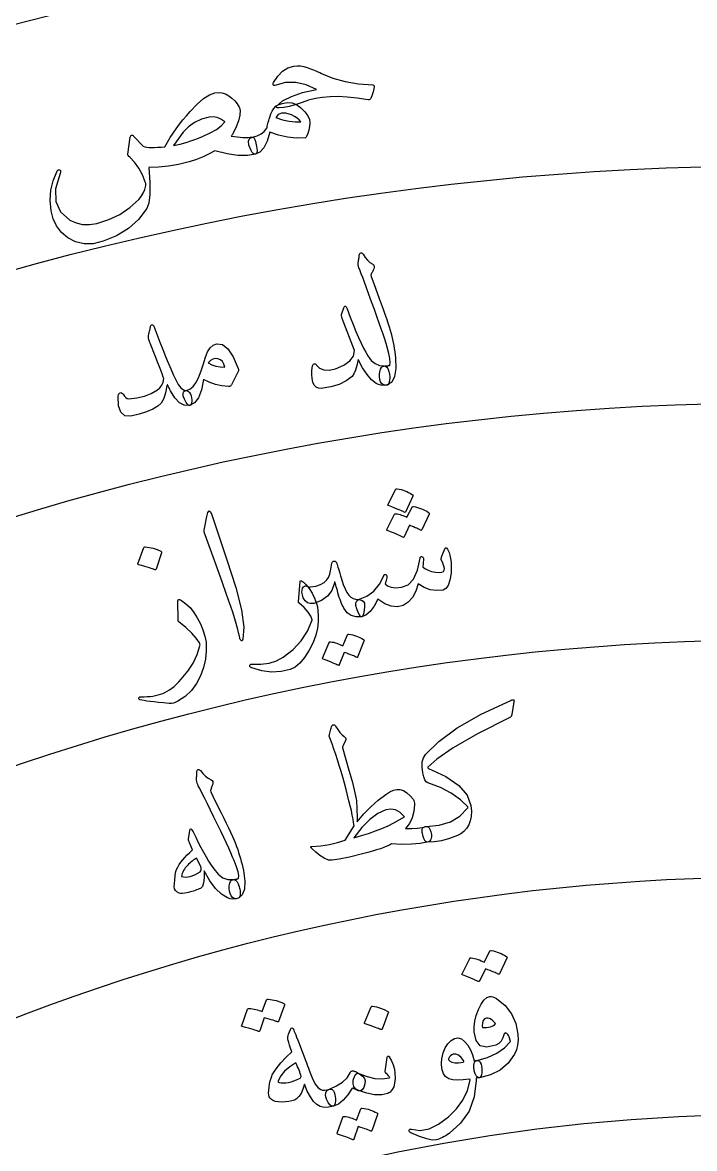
# Model space of a CAD drawing. Header units: millimetres. Extents: x -65 to 65, y -65 to 84.
# Drawn here: x -14.16 to -1.52, y 34.58 to 55.76 of the extents above; entities that cross this region are included whole.
import ezdxf

# ---------------------------------------------------------------- set-up
doc = ezdxf.new("R2010")
doc.units = ezdxf.units.MM
for name, color, linetype in [('ENGRAVE', 7, 'Continuous'), ('ENGRAVE_FINE', 8, 'Continuous'), ('GUIDE', 3, 'Continuous'), ('TEXT', 5, 'Continuous')]:
    doc.layers.add(name, color=color, linetype=linetype)

msp = doc.modelspace()

# ---------------------------------------------------------------- linework, layer by layer
at = {"layer": 'ENGRAVE'}
for radius in [57.525, 48.6086, 39.6922]:
    msp.add_circle((0, 0), radius, dxfattribs=at)
at = {"layer": 'ENGRAVE_FINE'}
for radius in [53.0668, 44.1504, 35.2341]:
    msp.add_circle((0, 0), radius, dxfattribs=at)
at = {"layer": 'GUIDE'}
msp.add_circle((0, 0), 59.475, dxfattribs=at)
at = {"layer": 'TEXT'}
for points in [[(-9.0553, 54.9424), (-8.9936, 54.9484), (-8.932, 54.9461), (-8.8704, 54.9354), (-8.8089, 54.9164), (-8.7755, 54.9049), (-8.7419, 54.8927), (-8.7083, 54.8798), (-8.6745, 54.8662), (-8.6404, 54.8518), (-8.6057, 54.8362), (-8.5704, 54.8196), (-8.5345, 54.802), (-8.3213, 54.7163), (-8.0901, 54.6523), (-7.8405, 54.6097), (-7.5726, 54.5883), (-7.5584, 54.5868), (-7.5487, 54.5815), (-7.5435, 54.5724), (-7.5429, 54.5595), (-7.5483, 54.5137), (-7.5613, 54.4609), (-7.5821, 54.401), (-7.6105, 54.3342), (-7.6188, 54.3209), (-7.6294, 54.3123), (-7.6426, 54.3084), (-7.6583, 54.3092), (-7.866, 54.3403), (-8.0541, 54.36), (-8.2224, 54.3682), (-8.3709, 54.3652), (-8.5151, 54.3539), (-8.6517, 54.3323), (-8.7808, 54.3005), (-8.9021, 54.2587), (-9.0289, 54.2125), (-9.1431, 54.1801), (-9.2449, 54.1614), (-9.3343, 54.1567), (-9.3652, 54.1594), (-9.3838, 54.1656), (-9.39, 54.1753), (-9.384, 54.1885), (-9.2676, 54.2865), (-9.1033, 54.3714), (-8.8913, 54.443), (-8.6315, 54.5006), (-8.8219, 54.5931), (-9.0161, 54.6367), (-9.2137, 54.6313), (-9.4141, 54.5768), (-9.4224, 54.5752), (-9.4299, 54.5769), (-9.4366, 54.5819), (-9.4425, 54.5903), (-9.4463, 54.6005), (-9.4469, 54.6107), (-9.4443, 54.621), (-9.4384, 54.6315), (-9.3595, 54.7528), (-9.2693, 54.8451), (-9.1678, 54.9084), (-9.0553, 54.9424)], [(-11.0258, 53.1421), (-11.2253, 53.0941), (-11.4181, 53.0601), (-11.6044, 53.0403), (-11.7844, 53.0347), (-11.7663, 52.7515), (-11.7666, 52.5282), (-11.7854, 52.3647), (-11.8228, 52.261), (-11.9798, 52.0582), (-12.169, 51.8884), (-12.3908, 51.7513), (-12.6455, 51.6466), (-12.8322, 51.6024), (-13.0047, 51.5984), (-13.1632, 51.6349), (-13.308, 51.7119), (-13.4297, 51.8157), (-13.5229, 51.9351), (-13.5875, 52.0704), (-13.6233, 52.2217), (-13.6388, 52.4204), (-13.6268, 52.6084), (-13.5869, 52.7857), (-13.5191, 52.9522), (-13.5093, 52.9706), (-13.4991, 52.9835), (-13.4884, 52.9909), (-13.4772, 52.9928), (-13.4654, 52.9912), (-13.4562, 52.987), (-13.4496, 52.9802), (-13.4456, 52.971), (-13.444, 52.9599), (-13.4444, 52.9479), (-13.4469, 52.9349), (-13.4515, 52.9208), (-13.5387, 52.6362), (-13.5366, 52.3958), (-13.4466, 52.1996), (-13.2697, 52.0472), (-13.1553, 51.9928), (-13.033, 51.964), (-12.9027, 51.9608), (-12.7643, 51.9831), (-12.5372, 52.0549), (-12.3295, 52.154), (-12.1411, 52.2808), (-11.9715, 52.4354), (-11.9262, 52.4924), (-11.8894, 52.5553), (-11.8611, 52.6242), (-11.8414, 52.6989), (-11.8394, 52.7096), (-11.84, 52.7215), (-11.8432, 52.7347), (-11.849, 52.7492), (-11.9071, 52.8943), (-11.9757, 53.0225), (-12.0551, 53.1339), (-12.1452, 53.2284), (-12.1611, 53.2443), (-12.1717, 53.2595), (-12.1772, 53.2741), (-12.1773, 53.288), (-12.1338, 53.6026), (-12.1284, 53.6201), (-12.122, 53.6332), (-12.1147, 53.6418), (-12.1063, 53.646), (-12.0989, 53.646), (-12.0907, 53.643), (-12.0819, 53.6369), (-12.0724, 53.6276), (-11.8917, 53.4341), (-11.8587, 53.4238), (-11.8206, 53.4165), (-11.7774, 53.4121), (-11.7291, 53.4107), (-11.6758, 53.4117), (-11.6177, 53.4146), (-11.5546, 53.4195), (-11.4867, 53.4263), (-11.4358, 53.5125), (-11.3824, 53.5977), (-11.3265, 53.682), (-11.2682, 53.7653), (-11.2074, 53.8477), (-11.144, 53.9291), (-11.0782, 54.0094), (-11.0099, 54.0888), (-10.8763, 54.2291), (-10.7537, 54.3343), (-10.6425, 54.4047), (-10.5431, 54.4402), (-10.4755, 54.4465), (-10.4095, 54.4391), (-10.3451, 54.418), (-10.2824, 54.3831), (-10.222, 54.3373), (-10.1685, 54.2865), (-10.1221, 54.2306), (-10.0828, 54.1698), (-10.0775, 54.1574), (-10.0733, 54.1439), (-10.0704, 54.1292), (-10.0686, 54.1134), (-10.0731, 54.02), (-10.097, 53.9146), (-10.1401, 53.7972), (-10.2023, 53.6679), (-10.2119, 53.6541), (-10.2204, 53.6423), (-10.228, 53.6326), (-10.2345, 53.6249), (-10.177, 53.6166), (-10.1216, 53.6099), (-10.0683, 53.6048), (-10.0173, 53.6013), (-9.9684, 53.5997), (-9.9218, 53.6002), (-9.8774, 53.6028), (-9.8353, 53.6074), (-9.8198, 53.6045), (-9.8055, 53.5898), (-9.7922, 53.5635), (-9.78, 53.5254), (-9.7565, 53.4277), (-9.748, 53.3554), (-9.7547, 53.3083), (-9.7764, 53.2866), (-9.9301, 53.2589), (-10.1085, 53.2606), (-10.3119, 53.2915), (-10.5408, 53.3513), (-10.648, 53.2898), (-10.7646, 53.2345), (-10.8905, 53.1853), (-11.0258, 53.1421)], [(-9.5095, 53.979), (-9.4876, 54.0417), (-9.4613, 54.0978), (-9.4306, 54.1473), (-9.3954, 54.1902), (-9.3866, 54.197), (-9.3761, 54.2037), (-9.3639, 54.2102), (-9.3501, 54.2164), (-9.3345, 54.2226), (-9.3167, 54.2286), (-9.2969, 54.2346), (-9.2749, 54.2404), (-9.181, 54.2575), (-9.0923, 54.2502), (-9.0087, 54.2184), (-8.9304, 54.1623), (-8.8514, 54.0825), (-8.796, 54.008), (-8.7639, 53.9389), (-8.7552, 53.8751), (-8.7624, 53.8035), (-8.7755, 53.7369), (-8.7944, 53.6753), (-8.819, 53.6187), (-8.8245, 53.6081), (-8.8305, 53.6003), (-8.8369, 53.5951), (-8.8438, 53.5926), (-9.0113, 53.5867), (-9.1777, 53.6026), (-9.3432, 53.6402), (-9.5078, 53.6996), (-9.5609, 53.5307), (-9.6233, 53.4056), (-9.695, 53.3243), (-9.7764, 53.2866), (-9.8002, 53.2873), (-9.8223, 53.2984), (-9.8426, 53.32), (-9.8613, 53.352), (-9.9016, 53.4542), (-9.9108, 53.5308), (-9.8887, 53.5819), (-9.8353, 53.6074), (-9.748, 53.6307), (-9.6739, 53.6662), (-9.6129, 53.714), (-9.565, 53.7741), (-9.5605, 53.7925), (-9.5554, 53.8131), (-9.5498, 53.8358), (-9.5437, 53.8607), (-9.5367, 53.8876), (-9.5287, 53.9162), (-9.5196, 53.9467), (-9.5095, 53.979)], [(-9.102, 54.0235), (-9.2061, 54.0554), (-9.2897, 54.0577), (-9.3525, 54.0303), (-9.3945, 53.9734), (-9.2669, 53.9331), (-9.1464, 53.9066), (-9.033, 53.8938), (-8.9266, 53.8948), (-8.9544, 53.9303), (-8.9929, 53.9636), (-9.0421, 53.9947), (-9.102, 54.0235)], [(-10.6509, 53.9834), (-10.7951, 53.9432), (-10.9244, 53.8825), (-11.0387, 53.8014), (-11.1379, 53.7), (-11.3213, 53.4467), (-11.2585, 53.4593), (-11.1943, 53.4744), (-11.1288, 53.492), (-11.062, 53.5121), (-10.9934, 53.5348), (-10.9226, 53.5602), (-10.8495, 53.5882), (-10.7741, 53.6189), (-10.6319, 53.6842), (-10.5147, 53.7516), (-10.4227, 53.8212), (-10.3559, 53.8931), (-10.4286, 53.9437), (-10.5021, 53.9756), (-10.5762, 53.9888), (-10.6509, 53.9834)], [(-7.8254, 51.3876), (-7.8218, 51.4039), (-7.8155, 51.416), (-7.8064, 51.4241), (-7.7946, 51.4282), (-7.7834, 51.428), (-7.773, 51.4241), (-7.7632, 51.4164), (-7.7541, 51.405), (-7.7152, 51.3446), (-7.6718, 51.2927), (-7.6238, 51.2492), (-7.5713, 51.214), (-7.5535, 51.1977), (-7.5443, 51.1781), (-7.5439, 51.1552), (-7.5521, 51.1289), (-7.5585, 51.115), (-7.5651, 51.101), (-7.5719, 51.0869), (-7.5788, 51.0729), (-7.5858, 51.0588), (-7.5926, 51.0448), (-7.5992, 51.0308), (-7.6055, 51.0168), (-7.5991, 50.9862), (-7.571, 50.9023), (-7.5213, 50.7649), (-7.4503, 50.5741), (-7.4112, 50.4693), (-7.3751, 50.3707), (-7.3421, 50.2783), (-7.3121, 50.1923), (-7.2854, 50.1126), (-7.2621, 50.0396), (-7.2423, 49.9732), (-7.2259, 49.9134), (-7.2118, 49.8569), (-7.1989, 49.8002), (-7.1873, 49.7433), (-7.1768, 49.6862), (-7.1675, 49.6288), (-7.1593, 49.5707), (-7.1522, 49.5122), (-7.1463, 49.453), (-7.1397, 49.2528), (-7.162, 49.1016), (-7.2133, 48.9995), (-7.2936, 48.9462), (-7.3361, 48.9387), (-7.372, 48.9459), (-7.4013, 48.968), (-7.4241, 49.0048), (-7.4398, 49.0499), (-7.4476, 49.0966), (-7.4477, 49.1448), (-7.44, 49.1946), (-7.4266, 49.2417), (-7.4087, 49.2751), (-7.3863, 49.295), (-7.3594, 49.3012), (-7.3382, 49.3029), (-7.3192, 49.3044), (-7.3024, 49.3057), (-7.2878, 49.307), (-7.2752, 49.3085), (-7.2646, 49.3108), (-7.2559, 49.3138), (-7.2491, 49.3176), (-7.2419, 49.3671), (-7.2477, 49.4399), (-7.2666, 49.536), (-7.2988, 49.6554), (-7.3203, 49.726), (-7.3462, 49.8067), (-7.3765, 49.8976), (-7.4113, 49.9986), (-7.4503, 50.11), (-7.4934, 50.2319), (-7.5408, 50.3644), (-7.5923, 50.5074), (-7.6431, 50.6471), (-7.6882, 50.7698), (-7.7275, 50.8755), (-7.7609, 50.9641), (-7.7883, 51.0357), (-7.8094, 51.0903), (-7.8241, 51.1279), (-7.8325, 51.1487), (-7.8411, 51.1761), (-7.8455, 51.2061), (-7.8457, 51.2389), (-7.8417, 51.2743), (-7.8381, 51.2923), (-7.8349, 51.3092), (-7.8321, 51.325), (-7.8299, 51.3397), (-7.8281, 51.3533), (-7.8267, 51.3658), (-7.8258, 51.3773), (-7.8254, 51.3876)], [(-7.2963, 48.9426), (-7.36, 48.9369), (-7.4167, 48.94), (-7.4663, 48.9518), (-7.5089, 48.9724), (-7.5926, 49.0411), (-7.6768, 49.1395), (-7.7616, 49.2674), (-7.8469, 49.425), (-7.8708, 49.3119), (-7.8976, 49.2211), (-7.9276, 49.1527), (-7.9606, 49.1066), (-8.0721, 49.0204), (-8.2059, 48.9543), (-8.3622, 48.908), (-8.5411, 48.8814), (-8.5936, 48.8849), (-8.6371, 48.9054), (-8.6716, 48.9431), (-8.6971, 48.9979), (-8.7132, 49.0647), (-8.7196, 49.1386), (-8.7163, 49.2196), (-8.7033, 49.3075), (-8.6997, 49.3198), (-8.6942, 49.3296), (-8.6865, 49.3369), (-8.6768, 49.3417), (-8.6637, 49.3435), (-8.6523, 49.341), (-8.6425, 49.3342), (-8.6345, 49.3229), (-8.5738, 49.2601), (-8.4937, 49.2272), (-8.3942, 49.2241), (-8.275, 49.2506), (-8.1145, 49.3171), (-8.001, 49.3962), (-7.9348, 49.4882), (-7.9159, 49.5934), (-8.147, 50.1957), (-8.1561, 50.2236), (-8.1606, 50.249), (-8.1606, 50.2718), (-8.1561, 50.2921), (-8.1168, 50.3964), (-8.1109, 50.4102), (-8.1049, 50.4203), (-8.0987, 50.4268), (-8.0924, 50.4297), (-8.0825, 50.4264), (-8.0729, 50.4165), (-8.0635, 50.4001), (-8.0542, 50.3771), (-7.9968, 50.223), (-7.9417, 50.0814), (-7.889, 49.9523), (-7.8386, 49.8356), (-7.791, 49.7313), (-7.7464, 49.6393), (-7.7049, 49.5597), (-7.6664, 49.4924), (-7.6018, 49.4081), (-7.5286, 49.3482), (-7.4468, 49.3127), (-7.3563, 49.3017), (-7.3306, 49.297), (-7.3081, 49.2812), (-7.2889, 49.2543), (-7.2728, 49.2164), (-7.267, 49.196), (-7.2619, 49.1753), (-7.2576, 49.1542), (-7.254, 49.1329), (-7.2516, 49.1111), (-7.2508, 49.089), (-7.2514, 49.0664), (-7.2536, 49.0434), (-7.2606, 49.001), (-7.27, 48.9701), (-7.2819, 48.9506), (-7.2963, 48.9426)], [(-11.0842, 48.8407), (-11.0591, 48.8348), (-11.0373, 48.8216), (-11.0187, 48.801), (-11.0034, 48.7731), (-10.9894, 48.7374), (-10.98, 48.7024), (-10.9753, 48.668), (-10.9753, 48.6341), (-10.9798, 48.6042), (-10.9887, 48.5816), (-11.0021, 48.5661), (-11.0201, 48.5579), (-11.119, 48.5629), (-11.2111, 48.6109), (-11.2967, 48.7021), (-11.3758, 48.8364), (-11.3875, 48.8601), (-11.3976, 48.8805), (-11.4062, 48.8979), (-11.4132, 48.9121), (-11.4187, 48.9231), (-11.4226, 48.931), (-11.4249, 48.9357), (-11.4257, 48.9373), (-11.4326, 48.9454), (-11.4378, 48.9468), (-11.4416, 48.9416), (-11.4437, 48.9297), (-11.4686, 48.7969), (-11.5056, 48.6885), (-11.5546, 48.6045), (-11.6159, 48.5447), (-11.7115, 48.487), (-11.8277, 48.4372), (-11.9647, 48.3952), (-12.1224, 48.361), (-12.2352, 48.3672), (-12.3123, 48.4318), (-12.3537, 48.5549), (-12.3591, 48.7365), (-12.3555, 48.7594), (-12.3487, 48.7773), (-12.3385, 48.7903), (-12.3249, 48.7983), (-12.3102, 48.8006), (-12.2963, 48.7964), (-12.2832, 48.7858), (-12.271, 48.7687), (-12.2451, 48.7323), (-12.2181, 48.7064), (-12.1901, 48.6912), (-12.1611, 48.6867), (-12.0082, 48.7006), (-11.8677, 48.7325), (-11.7394, 48.7826), (-11.6231, 48.851), (-11.5754, 48.8925), (-11.5398, 48.9419), (-11.5164, 48.9992), (-11.505, 49.0643), (-11.5131, 49.0919), (-11.5363, 49.1554), (-11.5745, 49.2546), (-11.6279, 49.3895), (-11.656, 49.4618), (-11.6812, 49.5271), (-11.7035, 49.5854), (-11.723, 49.6368), (-11.7396, 49.6808), (-11.7536, 49.7169), (-11.7649, 49.7451), (-11.7735, 49.7655), (-11.7842, 49.7974), (-11.7904, 49.8261), (-11.792, 49.8518), (-11.7892, 49.8744), (-11.7829, 49.9031), (-11.777, 49.9298), (-11.7715, 49.9546), (-11.7663, 49.9774), (-11.7617, 49.9982), (-11.7579, 50.017), (-11.7549, 50.0338), (-11.7526, 50.0485), (-11.7496, 50.0606), (-11.7441, 50.0695), (-11.7361, 50.0753), (-11.7258, 50.0779), (-11.7134, 50.0763), (-11.7032, 50.0716), (-11.6953, 50.064), (-11.6896, 50.0533), (-11.6327, 49.8974), (-11.5773, 49.7499), (-11.5234, 49.6111), (-11.4709, 49.4807), (-11.4201, 49.3589), (-11.3712, 49.2455), (-11.3241, 49.1405), (-11.2788, 49.044), (-11.2307, 48.9553), (-11.1822, 48.8919), (-11.1334, 48.8537), (-11.0842, 48.8407)], [(-10.5074, 49.719), (-10.4005, 49.7048), (-10.2976, 49.623), (-10.1988, 49.4736), (-10.1042, 49.2567), (-10.0991, 49.2407), (-10.0971, 49.2261), (-10.0983, 49.2129), (-10.1026, 49.2011), (-10.2301, 48.9477), (-10.2393, 48.932), (-10.2514, 48.921), (-10.2666, 48.9148), (-10.2849, 48.9132), (-10.4103, 48.9286), (-10.5311, 48.9563), (-10.6475, 48.9963), (-10.7594, 49.0485), (-10.797, 48.8512), (-10.8528, 48.7037), (-10.9271, 48.606), (-11.0201, 48.5579), (-11.0321, 48.5595), (-11.0463, 48.5693), (-11.0629, 48.5872), (-11.0817, 48.6133), (-11.1168, 48.6804), (-11.1367, 48.7362), (-11.1413, 48.7806), (-11.1306, 48.8136), (-11.122, 48.8228), (-11.1115, 48.8304), (-11.0989, 48.8363), (-11.0842, 48.8407), (-11.0159, 48.8689), (-10.9539, 48.9179), (-10.898, 48.9878), (-10.8483, 49.0784), (-10.8287, 49.1289), (-10.8008, 49.2109), (-10.7644, 49.3244), (-10.7193, 49.4694), (-10.6803, 49.5672), (-10.632, 49.6414), (-10.5743, 49.692), (-10.5074, 49.719)], [(-10.6695, 49.3615), (-10.5997, 49.325), (-10.524, 49.2988), (-10.4424, 49.2828), (-10.3548, 49.277), (-10.3724, 49.3382), (-10.3998, 49.3853), (-10.4371, 49.4183), (-10.4842, 49.4374), (-10.5349, 49.4416), (-10.5827, 49.4304), (-10.6276, 49.4037), (-10.6695, 49.3615)], [(-7.1421, 46.9813), (-7.1381, 46.9865), (-7.1321, 46.9901), (-7.1239, 46.9923), (-7.1135, 46.993), (-7.075, 46.9852), (-7.0375, 46.976), (-7.001, 46.9652), (-6.9654, 46.9529), (-6.9306, 46.9388), (-6.8962, 46.9228), (-6.8622, 46.9049), (-6.8288, 46.885), (-6.8201, 46.8774), (-6.8152, 46.8696), (-6.814, 46.8618), (-6.8167, 46.8538), (-6.9534, 46.5553), (-6.9591, 46.5494), (-6.9673, 46.5477), (-6.978, 46.5502), (-6.9912, 46.5569), (-7.0026, 46.5626), (-7.0205, 46.5708), (-7.0449, 46.5818), (-7.0759, 46.5955), (-7.1139, 46.6117), (-7.1593, 46.6304), (-7.2123, 46.6515), (-7.2727, 46.6752), (-7.2809, 46.6794), (-7.2855, 46.6842), (-7.2863, 46.6896), (-7.2835, 46.6955)], [(-6.8316, 46.6465), (-6.8277, 46.6517), (-6.8216, 46.6553), (-6.8135, 46.6574), (-6.8032, 46.658), (-6.7651, 46.6501), (-6.7279, 46.6406), (-6.6917, 46.6295), (-6.6564, 46.617), (-6.6219, 46.6027), (-6.5879, 46.5864), (-6.5543, 46.5683), (-6.5211, 46.5482), (-6.5143, 46.5417), (-6.5107, 46.5342), (-6.5103, 46.5258), (-6.5129, 46.5165), (-6.6498, 46.2188), (-6.6541, 46.2146), (-6.6612, 46.2135), (-6.671, 46.2158), (-6.6837, 46.2213), (-6.692, 46.2251), (-6.7051, 46.231), (-6.7229, 46.2389), (-6.7454, 46.2489), (-6.7727, 46.2607), (-6.8046, 46.2742), (-6.8412, 46.2891), (-6.8825, 46.3057), (-6.9799, 46.0858), (-6.9855, 46.0799), (-6.9937, 46.0783), (-7.0043, 46.0808), (-7.0174, 46.0875), (-7.0287, 46.0931), (-7.0465, 46.1014), (-7.0707, 46.1123), (-7.1015, 46.1259), (-7.1391, 46.1421), (-7.1842, 46.1608), (-7.2367, 46.1819), (-7.2967, 46.2055), (-7.3032, 46.21), (-7.3066, 46.215), (-7.3067, 46.2205), (-7.3037, 46.2264), (-7.1647, 46.5122), (-7.1608, 46.5174), (-7.1548, 46.5211), (-7.1466, 46.5232), (-7.1364, 46.5239), (-7.1094, 46.5185), (-7.0826, 46.5124), (-7.0558, 46.5056), (-7.0292, 46.4981), (-7.003, 46.4895), (-6.9772, 46.4798), (-6.952, 46.4688), (-6.9274, 46.4565)], [(-10.6958, 46.4728), (-10.6757, 46.5462), (-10.6527, 46.5757), (-10.6269, 46.5611), (-10.5984, 46.5026), (-10.3183, 45.6557), (-10.1494, 45.1351), (-10.0431, 44.7128), (-9.9982, 44.389), (-10.0141, 44.1639), (-10.0217, 44.144), (-10.0298, 44.1324), (-10.0384, 44.1291), (-10.0476, 44.134), (-10.056, 44.143), (-10.0635, 44.1555), (-10.0698, 44.1714), (-10.0752, 44.1909), (-10.1101, 44.3439), (-10.1541, 44.5046), (-10.2074, 44.673), (-10.2699, 44.849), (-10.2854, 44.8952), (-10.3286, 45.0196), (-10.3997, 45.2222), (-10.499, 45.5029), (-10.7266, 46.1235), (-10.7363, 46.157), (-10.7418, 46.1888), (-10.743, 46.2187), (-10.7399, 46.2469)], [(-11.8803, 45.8848), (-11.877, 45.8903), (-11.8713, 45.8946), (-11.8634, 45.8976), (-11.8532, 45.8993), (-11.7757, 45.8898), (-11.7008, 45.8729), (-11.6284, 45.8488), (-11.5587, 45.8174), (-11.5512, 45.8118), (-11.547, 45.8054), (-11.5459, 45.7982), (-11.548, 45.7902), (-11.6493, 45.4802), (-11.654, 45.4722), (-11.6617, 45.4686), (-11.6724, 45.4694), (-11.6861, 45.4745), (-11.698, 45.4789), (-11.7166, 45.4854), (-11.742, 45.4938), (-11.7742, 45.5042), (-11.8135, 45.5165), (-11.8605, 45.5305), (-11.9152, 45.5462), (-11.9776, 45.5635), (-11.9862, 45.5669), (-11.9912, 45.5712), (-11.9926, 45.5764), (-11.9903, 45.5826)], [(-6.2091, 45.8742), (-6.2019, 45.8807), (-6.1924, 45.8801), (-6.1805, 45.8726), (-6.1664, 45.858), (-6.1498, 45.8324), (-6.1349, 45.7946), (-6.1215, 45.7447), (-6.1098, 45.6828), (-6.0992, 45.612), (-6.0938, 45.5423), (-6.0935, 45.4738), (-6.0984, 45.4064), (-6.121, 45.2736), (-6.1527, 45.176), (-6.1936, 45.1137), (-6.2438, 45.0867), (-6.37, 45.0766), (-6.4906, 45.093), (-6.6056, 45.136), (-6.7153, 45.2057), (-6.7623, 45.0633), (-6.8258, 44.9482), (-6.9057, 44.8601), (-7.0021, 44.7991), (-7.109, 44.7721), (-7.2232, 44.7823), (-7.3449, 44.8295), (-7.4745, 44.9137), (-7.546, 44.7812), (-7.6209, 44.6823), (-7.6995, 44.6172), (-7.7819, 44.5856), (-7.8008, 44.5924), (-7.8222, 44.619), (-7.8463, 44.6654), (-7.8729, 44.7316), (-7.8901, 44.7984), (-7.8901, 44.85), (-7.8727, 44.8861), (-7.838, 44.9069), (-7.6809, 44.9724), (-7.5498, 45.0693), (-7.4444, 45.1977), (-7.3647, 45.3578), (-7.3604, 45.3666), (-7.3552, 45.3731), (-7.3493, 45.3775), (-7.3425, 45.3798), (-7.3339, 45.3803), (-7.3258, 45.3788), (-7.3184, 45.3754), (-7.3116, 45.3701), (-7.3051, 45.3514), (-7.3077, 45.3175), (-7.3192, 45.2684), (-7.3397, 45.204), (-7.2928, 45.1646), (-7.2262, 45.1406), (-7.1397, 45.1321), (-7.0334, 45.139), (-6.9069, 45.1867), (-6.8061, 45.2938), (-6.7305, 45.4606), (-6.6801, 45.6871), (-6.6776, 45.6987), (-6.6738, 45.7073), (-6.6686, 45.7128), (-6.6621, 45.7154), (-6.6518, 45.716), (-6.6426, 45.7146), (-6.6345, 45.7112), (-6.6275, 45.7058), (-6.6217, 45.6974), (-6.6177, 45.6889), (-6.6155, 45.68), (-6.6151, 45.6709), (-6.6292, 45.5151), (-6.5819, 45.484), (-6.5267, 45.4585), (-6.4637, 45.4387), (-6.3929, 45.4244), (-6.3251, 45.4182), (-6.2747, 45.4217), (-6.2416, 45.4352), (-6.2259, 45.4586), (-6.2242, 45.4913), (-6.2338, 45.5362), (-6.2547, 45.5932), (-6.2869, 45.6624), (-6.2858, 45.6834), (-6.2726, 45.7256), (-6.247, 45.7893), (-6.2091, 45.8742)], [(-8.2987, 45.631), (-8.2816, 45.6277), (-8.2676, 45.6182), (-8.2566, 45.6027), (-8.2488, 45.5811), (-8.2438, 45.566), (-8.2371, 45.545), (-8.2287, 45.5181), (-8.2185, 45.4853), (-8.2065, 45.4468), (-8.1929, 45.4029), (-8.1777, 45.3535), (-8.1608, 45.2987), (-8.1272, 45.1943), (-8.0934, 45.1083), (-8.0593, 45.0408), (-8.0248, 44.9917), (-7.987, 44.9552), (-7.9433, 44.9289), (-7.8936, 44.9128), (-7.838, 44.9069), (-7.7858, 44.899), (-7.7497, 44.8763), (-7.7298, 44.8388), (-7.726, 44.7866), (-7.7332, 44.7017), (-7.7443, 44.64), (-7.7593, 44.6015), (-7.7784, 44.5862), (-7.8839, 44.5815), (-7.9752, 44.6067), (-8.0526, 44.6618), (-8.1161, 44.747), (-8.1301, 44.775), (-8.1444, 44.8049), (-8.1588, 44.837), (-8.1733, 44.871), (-8.1876, 44.9075), (-8.2012, 44.9465), (-8.2142, 44.9883), (-8.2266, 45.0326), (-8.2381, 45.0759), (-8.2484, 45.1143), (-8.2576, 45.1478), (-8.2658, 45.1765), (-8.2725, 45.1999), (-8.2774, 45.2177), (-8.2807, 45.2297), (-8.2822, 45.2361), (-8.283, 45.2391), (-8.284, 45.2409), (-8.2853, 45.2414), (-8.2868, 45.2408), (-8.2885, 45.2388), (-8.2903, 45.2351), (-8.2923, 45.2298), (-8.2945, 45.2228), (-8.3428, 45.081), (-8.4233, 44.9695), (-8.5362, 44.888), (-8.6816, 44.8364), (-8.7467, 44.8314), (-8.8012, 44.8472), (-8.8452, 44.8841), (-8.8787, 44.9419), (-8.8964, 44.9968), (-8.9046, 45.0448), (-8.903, 45.086), (-8.8917, 45.1203), (-8.8746, 45.146), (-8.8555, 45.1616), (-8.8343, 45.1669), (-8.8111, 45.1619), (-8.7902, 45.1531), (-8.7723, 45.1474), (-8.7572, 45.1447), (-8.7451, 45.1453), (-8.6413, 45.1615), (-8.5549, 45.1891), (-8.4858, 45.2279), (-8.434, 45.2781), (-8.4064, 45.3224), (-8.3815, 45.3892), (-8.3593, 45.4785), (-8.3396, 45.5904), (-8.3357, 45.6084), (-8.3276, 45.6211), (-8.3153, 45.6287), (-8.2987, 45.631)], [(-9.8486, 43.6254), (-9.861, 43.6303), (-9.8709, 43.6362), (-9.8783, 43.6431), (-9.8833, 43.651), (-9.8855, 43.6579), (-9.8856, 43.6653), (-9.8836, 43.6732), (-9.8794, 43.6816), (-9.8743, 43.6872), (-9.867, 43.6909), (-9.8574, 43.6928), (-9.8457, 43.6929), (-9.6765, 43.692), (-9.522, 43.7136), (-9.3819, 43.758), (-9.2561, 43.8253), (-9.0694, 43.971), (-8.9172, 44.1331), (-8.7995, 44.3122), (-8.7165, 44.5084), (-8.7155, 44.512), (-8.7146, 44.5152), (-8.7139, 44.5179), (-8.7133, 44.5201), (-8.7129, 44.522), (-8.7127, 44.5239), (-8.7127, 44.5257), (-8.7129, 44.5275), (-8.7381, 44.5969), (-8.7881, 44.6734), (-8.863, 44.757), (-8.963, 44.8475), (-8.9672, 44.8536), (-8.9699, 44.8591), (-8.9711, 44.8639), (-8.9708, 44.8681), (-8.9398, 45.2512), (-8.9311, 45.267), (-8.9094, 45.2618), (-8.8748, 45.2356), (-8.8274, 45.1883), (-8.7661, 45.1146), (-8.7127, 45.0306), (-8.6671, 44.9363), (-8.6293, 44.8317), (-8.6142, 44.7714), (-8.6038, 44.6945), (-8.5979, 44.6011), (-8.5965, 44.4911), (-8.6083, 44.3702), (-8.6414, 44.2406), (-8.6954, 44.1021), (-8.7702, 43.9547), (-8.855, 43.8199), (-8.9422, 43.7148), (-9.032, 43.6394), (-9.1246, 43.5938), (-9.2968, 43.5539), (-9.4747, 43.5459), (-9.6584, 43.5698), (-9.8486, 43.6254)], [(-11.237, 44.8855), (-11.2366, 44.8924), (-11.2354, 44.8981), (-11.2335, 44.9025), (-11.2308, 44.9058), (-11.221, 44.9092), (-11.2077, 44.9078), (-11.1909, 44.9017), (-11.1706, 44.8909), (-11.0871, 44.8307), (-11.0097, 44.7562), (-10.9384, 44.6676), (-10.8731, 44.5648), (-10.8144, 44.4514), (-10.7675, 44.3369), (-10.7325, 44.2214), (-10.7093, 44.1049), (-10.7032, 43.9455), (-10.7183, 43.7875), (-10.7543, 43.6308), (-10.8111, 43.4753), (-10.8879, 43.3279), (-10.9851, 43.1989), (-11.1028, 43.0882), (-11.2409, 42.9954), (-11.2792, 42.9758), (-11.3193, 42.9627), (-11.3611, 42.9561), (-11.4046, 42.9561), (-11.5073, 42.9649), (-11.6004, 42.9735), (-11.6838, 42.982), (-11.7575, 42.9904), (-11.8213, 42.9989), (-11.8749, 43.0075), (-11.9183, 43.0163), (-11.9515, 43.0253), (-11.9589, 43.0289), (-11.9646, 43.033), (-11.9686, 43.0375), (-11.9709, 43.0425), (-11.9722, 43.0494), (-11.972, 43.0563), (-11.9705, 43.0631), (-11.9675, 43.0698), (-11.9629, 43.0755), (-11.9565, 43.0794), (-11.9481, 43.0815), (-11.9379, 43.0817), (-11.8753, 43.0818), (-11.816, 43.0839), (-11.76, 43.088), (-11.7074, 43.0943), (-11.6577, 43.1027), (-11.6104, 43.1135), (-11.5656, 43.1266), (-11.5232, 43.142), (-11.4818, 43.1607), (-11.4399, 43.1834), (-11.3974, 43.2102), (-11.3543, 43.2411), (-11.3108, 43.2763), (-11.2668, 43.3159), (-11.2222, 43.3601), (-11.1772, 43.4089), (-11.0538, 43.5596), (-10.9538, 43.7142), (-10.8775, 43.8729), (-10.825, 44.0356), (-10.8222, 44.0484), (-10.8224, 44.0624), (-10.8256, 44.0774), (-10.8319, 44.0936), (-10.8928, 44.1834), (-10.9775, 44.2789), (-11.0862, 44.3799), (-11.2192, 44.4865), (-11.2257, 44.4937), (-11.2302, 44.5005), (-11.2327, 44.5069), (-11.2333, 44.5128)], [(-8.0471, 44.2475), (-8.0435, 44.2528), (-8.0379, 44.2566), (-8.0302, 44.2589), (-8.0205, 44.2597), (-7.9837, 44.2528), (-7.9478, 44.2443), (-7.9128, 44.2342), (-7.8787, 44.2226), (-7.8451, 44.2093), (-7.812, 44.194), (-7.7792, 44.1768), (-7.7467, 44.1576), (-7.74, 44.1512), (-7.7362, 44.1438), (-7.7354, 44.1355), (-7.7376, 44.1261), (-7.8561, 43.8254), (-7.86, 43.821), (-7.8667, 43.8198), (-7.8762, 43.8218), (-7.8885, 43.8269), (-7.8972, 43.8321), (-7.9112, 43.8389), (-7.9303, 43.8473), (-7.9547, 43.8573), (-7.9845, 43.869), (-8.0201, 43.8827), (-8.0614, 43.8983), (-8.1085, 43.9157), (-8.2007, 43.6811), (-8.2055, 43.6735), (-8.213, 43.6705), (-8.2231, 43.672), (-8.2358, 43.6782), (-8.2469, 43.6835), (-8.2642, 43.6912), (-8.2878, 43.7015), (-8.3177, 43.7143), (-8.3543, 43.7295), (-8.3981, 43.7469), (-8.4491, 43.7666), (-8.5073, 43.7885), (-8.5138, 43.7928), (-8.5172, 43.7977), (-8.5176, 43.8032), (-8.5149, 43.8092), (-8.395, 44.1017), (-8.3915, 44.107), (-8.3859, 44.1108), (-8.3782, 44.1132), (-8.3685, 44.1141), (-8.3375, 44.1099), (-8.3071, 44.104), (-8.2773, 44.0964), (-8.2481, 44.087), (-8.2195, 44.0761), (-8.1916, 44.0639), (-8.1644, 44.0504), (-8.1378, 44.0356)], [(-6.5696, 40.6387), (-6.3235, 40.6626), (-6.1118, 40.728), (-5.9336, 40.8353), (-5.7887, 40.985), (-5.7854, 40.9905), (-5.7838, 40.9963), (-5.7838, 41.0022), (-5.7855, 41.0082), (-5.9231, 41.1446), (-6.0941, 41.2655), (-6.2988, 41.3706), (-6.5372, 41.4594), (-6.565, 41.4787), (-6.5891, 41.5164), (-6.6096, 41.5727), (-6.6265, 41.6475), (-6.6416, 41.7582), (-6.6393, 41.8534), (-6.6193, 41.933), (-6.5818, 41.997), (-6.3312, 42.2417), (-5.9808, 42.4943), (-5.5291, 42.7521), (-4.9747, 43.0121), (-4.9685, 43.0157), (-4.9627, 43.0184), (-4.9572, 43.0202), (-4.952, 43.0212), (-4.9472, 43.0218), (-4.9428, 43.0223), (-4.9389, 43.0227), (-4.9353, 43.0231), (-4.9264, 43.0229), (-4.9197, 43.0201), (-4.9153, 43.0145), (-4.9131, 43.0062), (-4.913, 43.0045), (-4.9131, 43.0026), (-4.9134, 43.0004), (-4.9138, 42.998), (-4.9144, 42.9952), (-4.9152, 42.9918), (-4.9161, 42.9877), (-4.9172, 42.9831), (-4.9543, 42.7486), (-4.9598, 42.7274), (-4.9683, 42.7104), (-4.9799, 42.6975), (-4.9944, 42.6888), (-5.6016, 42.3804), (-6.0581, 42.1188), (-6.3678, 41.9088), (-6.5337, 41.7534), (-6.5372, 41.7466), (-6.5367, 41.7407), (-6.5322, 41.7359), (-6.5237, 41.7322), (-6.1942, 41.5774), (-5.9518, 41.4083), (-5.7954, 41.2266), (-5.724, 41.0331), (-5.7148, 40.9254), (-5.7189, 40.8289), (-5.7362, 40.7435), (-5.7666, 40.6693), (-5.8093, 40.6014), (-5.8583, 40.5455), (-5.9138, 40.5016), (-5.9758, 40.4697), (-6.1306, 40.4126), (-6.2775, 40.3727), (-6.4165, 40.3502), (-6.5479, 40.3452), (-6.5677, 40.3508), (-6.5848, 40.3645), (-6.5992, 40.3864), (-6.611, 40.4165), (-6.621, 40.4516), (-6.629, 40.4821), (-6.6351, 40.5081), (-6.6392, 40.5294), (-6.6422, 40.5602), (-6.6403, 40.5856), (-6.6334, 40.6057), (-6.6217, 40.6204), (-6.6123, 40.6287), (-6.6005, 40.6345), (-6.5862, 40.6378), (-6.5696, 40.6387)], [(-7.2161, 40.3129), (-7.2564, 40.2901), (-7.3048, 40.2675), (-7.3613, 40.2449), (-7.4258, 40.2224), (-7.4983, 40.1995), (-7.5787, 40.1758), (-7.6669, 40.1513), (-7.7631, 40.1258), (-8.0124, 40.0653), (-8.2025, 40.0252), (-8.3339, 40.0062), (-8.4067, 40.0091), (-8.4866, 40.0427), (-8.5663, 40.0914), (-8.6458, 40.1552), (-8.7252, 40.2343), (-8.7345, 40.2477), (-8.736, 40.2575), (-8.7297, 40.2636), (-8.7157, 40.266), (-8.5475, 40.2778), (-8.3872, 40.3012), (-8.2347, 40.3363), (-8.0898, 40.3833), (-7.9239, 40.6525), (-7.9316, 40.7125), (-7.9426, 40.7801), (-7.957, 40.8553), (-7.9746, 40.938), (-7.9953, 41.0279), (-8.0189, 41.1246), (-8.0452, 41.2282), (-8.0743, 41.3386), (-8.1055, 41.4531), (-8.1371, 41.5656), (-8.1692, 41.6761), (-8.2019, 41.7847), (-8.235, 41.8912), (-8.2686, 41.9952), (-8.3027, 42.097), (-8.3372, 42.1964), (-8.3895, 42.3404), (-8.3848, 42.3686), (-8.3796, 42.3957), (-8.3739, 42.4217), (-8.3678, 42.4465), (-8.3614, 42.4701), (-8.355, 42.4925), (-8.3485, 42.5137), (-8.342, 42.5336), (-8.3378, 42.5416), (-8.332, 42.5479), (-8.3245, 42.5524), (-8.3154, 42.5552), (-8.304, 42.555), (-8.2929, 42.5498), (-8.2821, 42.5396), (-8.2717, 42.5244), (-8.231, 42.4617), (-8.1902, 42.4089), (-8.1493, 42.3659), (-8.1082, 42.3328), (-8.0891, 42.3166), (-8.0786, 42.2983), (-8.0766, 42.278), (-8.0832, 42.2556), (-8.1303, 42.1646), (-8.1374, 42.1495), (-8.1405, 42.1339), (-8.1397, 42.1178), (-8.1351, 42.1013), (-8.0317, 41.7456), (-7.9555, 41.4699), (-7.9061, 41.2744), (-7.8834, 41.159), (-7.8785, 41.1202), (-7.8747, 41.077), (-7.8719, 41.0296), (-7.8701, 40.9779), (-7.869, 40.9219), (-7.868, 40.8618), (-7.8672, 40.7976), (-7.8667, 40.7292), (-7.7408, 40.8775), (-7.6087, 41.0125), (-7.4705, 41.1341), (-7.3263, 41.2422), (-7.2481, 41.291), (-7.1785, 41.3229), (-7.1175, 41.3382), (-7.0652, 41.3368), (-6.9951, 41.3144), (-6.9285, 41.275), (-6.8653, 41.2186), (-6.8057, 41.1452), (-6.7962, 41.1274), (-6.7894, 41.1063), (-6.7854, 41.0818), (-6.7841, 41.0541), (-6.7958, 40.9203), (-6.8284, 40.8001), (-6.8817, 40.6936), (-6.9556, 40.6005), (-6.8362, 40.602), (-6.7316, 40.6089), (-6.6417, 40.6213), (-6.5664, 40.6392), (-6.5459, 40.6413), (-6.5275, 40.634), (-6.5113, 40.6175), (-6.4973, 40.5916), (-6.478, 40.537), (-6.468, 40.4894), (-6.4672, 40.449), (-6.4756, 40.4156), (-6.488, 40.3894), (-6.4996, 40.3702), (-6.5103, 40.358), (-6.5202, 40.353), (-6.6772, 40.3224), (-6.8454, 40.3056), (-7.025, 40.3025), (-7.2161, 40.3129)], [(-10.8832, 41.6658), (-10.8813, 41.6823), (-10.8762, 41.6951), (-10.868, 41.7041), (-10.8566, 41.7093), (-10.8454, 41.7104), (-10.8345, 41.7076), (-10.8239, 41.701), (-10.8137, 41.6905), (-10.7685, 41.6346), (-10.7197, 41.5875), (-10.6673, 41.5493), (-10.6112, 41.5198), (-10.5916, 41.5054), (-10.5805, 41.4869), (-10.5777, 41.4641), (-10.5832, 41.4372), (-10.5882, 41.4226), (-10.5933, 41.408), (-10.5987, 41.3933), (-10.6042, 41.3786), (-10.6097, 41.3639), (-10.6151, 41.3492), (-10.6202, 41.3346), (-10.6251, 41.32), (-10.6155, 41.2902), (-10.5788, 41.2097), (-10.5151, 41.0782), (-10.4247, 40.8958), (-10.3749, 40.7956), (-10.3288, 40.7012), (-10.2864, 40.6128), (-10.2477, 40.5303), (-10.2129, 40.4538), (-10.1823, 40.3836), (-10.1557, 40.3196), (-10.1333, 40.2618), (-10.1134, 40.207), (-10.0948, 40.1519), (-10.0774, 40.0965), (-10.0611, 40.0408), (-10.0459, 39.9846), (-10.0319, 39.9277), (-10.0188, 39.8702), (-10.0069, 39.8119), (-9.9797, 39.6134), (-9.9863, 39.4608), (-10.0265, 39.354), (-10.1006, 39.2929), (-10.1419, 39.281), (-10.1782, 39.2845), (-10.2095, 39.3034), (-10.236, 39.3377), (-10.2562, 39.3809), (-10.2689, 39.4265), (-10.274, 39.4745), (-10.2716, 39.5248), (-10.2632, 39.573), (-10.2489, 39.6081), (-10.2287, 39.6301), (-10.2027, 39.6391), (-10.1819, 39.6429), (-10.1632, 39.6464), (-10.1466, 39.6495), (-10.1323, 39.6522), (-10.12, 39.655), (-10.1096, 39.6584), (-10.1013, 39.6623), (-10.0949, 39.6667), (-10.0929, 39.7167), (-10.1062, 39.7885), (-10.1349, 39.8822), (-10.1792, 39.9976), (-10.2079, 40.0656), (-10.242, 40.1433), (-10.2815, 40.2305), (-10.3265, 40.3274), (-10.3768, 40.4341), (-10.4324, 40.5509), (-10.4932, 40.6777), (-10.5594, 40.8146), (-10.6245, 40.9483), (-10.6822, 41.0657), (-10.7324, 41.1666), (-10.775, 41.2512), (-10.8097, 41.3195), (-10.8365, 41.3717), (-10.8551, 41.4076), (-10.8657, 41.4273), (-10.8771, 41.4536), (-10.8846, 41.4831), (-10.8882, 41.5157), (-10.8878, 41.5513), (-10.8861, 41.5696), (-10.8846, 41.5867), (-10.8835, 41.6027), (-10.8828, 41.6176), (-10.8824, 41.6313), (-10.8823, 41.6439), (-10.8826, 41.6554), (-10.8832, 41.6658)], [(-7.327, 40.9508), (-7.4779, 40.8832), (-7.6283, 40.7737), (-7.7779, 40.6222), (-7.926, 40.4289), (-7.785, 40.4684), (-7.6504, 40.5106), (-7.5221, 40.5557), (-7.4001, 40.6038), (-7.2845, 40.6545), (-7.1755, 40.7078), (-7.0731, 40.7638), (-6.9772, 40.8223), (-7.058, 40.9024), (-7.1433, 40.9506), (-7.233, 40.9667), (-7.327, 40.9508)], [(-10.5623, 39.8415), (-10.4794, 39.7424), (-10.3915, 39.6758), (-10.2982, 39.6417), (-10.1997, 39.6399), (-10.1723, 39.6382), (-10.1474, 39.625), (-10.125, 39.6005), (-10.1049, 39.5644), (-10.097, 39.5446), (-10.0897, 39.5243), (-10.0832, 39.5033), (-10.0773, 39.4817), (-10.0724, 39.4597), (-10.0692, 39.4372), (-10.0674, 39.4144), (-10.0672, 39.3912), (-10.0695, 39.3524), (-10.0757, 39.3225), (-10.0858, 39.3016), (-10.0998, 39.2897), (-10.1507, 39.2766), (-10.2021, 39.2733), (-10.2541, 39.2797), (-10.3066, 39.2959), (-10.4181, 39.3642), (-10.5282, 39.4714), (-10.6368, 39.6176), (-10.7442, 39.8029), (-10.7423, 39.6766), (-10.7533, 39.5801), (-10.7773, 39.5135), (-10.8142, 39.4767), (-10.8367, 39.4659), (-10.8607, 39.4556), (-10.8863, 39.4456), (-10.9134, 39.436), (-10.9423, 39.4267), (-10.9731, 39.4178), (-11.0058, 39.4091), (-11.0405, 39.4006), (-11.1048, 39.3871), (-11.1552, 39.38), (-11.1918, 39.3793), (-11.2144, 39.385), (-11.2558, 39.4088), (-11.2847, 39.4369), (-11.3013, 39.4695), (-11.3054, 39.5064), (-11.2979, 39.6275), (-11.288, 39.7224), (-11.276, 39.7911), (-11.262, 39.8336), (-11.239, 39.8781), (-11.2119, 39.923), (-11.1807, 39.9681), (-11.1452, 40.0136), (-11.1056, 40.0593), (-11.0617, 40.1052), (-11.0137, 40.1514), (-10.9614, 40.1979), (-11.0141, 40.3171), (-11.0196, 40.3316), (-11.0247, 40.3451), (-11.0292, 40.3574), (-11.0332, 40.3686), (-11.0363, 40.3788), (-11.0381, 40.3881), (-11.0386, 40.3966), (-11.0379, 40.4041), (-11.0148, 40.5673), (-11.0072, 40.5902), (-10.9938, 40.593), (-10.9745, 40.5757), (-10.9494, 40.5383), (-10.9024, 40.4362), (-10.8547, 40.3386), (-10.8065, 40.2452), (-10.7576, 40.1562), (-10.7085, 40.0714), (-10.6596, 39.9906), (-10.6108, 39.914), (-10.5623, 39.8415)], [(-10.8862, 40.0447), (-10.9066, 40.0321), (-10.9275, 40.0185), (-10.949, 40.0038), (-10.971, 39.9882), (-10.9932, 39.971), (-11.0152, 39.9518), (-11.0371, 39.9305), (-11.0588, 39.9072), (-11.0799, 39.884), (-11.0991, 39.86), (-11.1164, 39.8353), (-11.1318, 39.8099), (-11.1451, 39.7838), (-11.1562, 39.7571), (-11.1649, 39.7298), (-11.1714, 39.7018), (-11.0921, 39.6895), (-11.0072, 39.7), (-10.9166, 39.7332), (-10.82, 39.789), (-10.8069, 39.8049), (-10.8004, 39.8269), (-10.8006, 39.855), (-10.8074, 39.8892)], [(-5.3701, 38.2952), (-5.3661, 38.3004), (-5.3599, 38.304), (-5.3516, 38.3061), (-5.3411, 38.3066), (-5.3024, 38.2985), (-5.2646, 38.2888), (-5.2279, 38.2776), (-5.1922, 38.2649), (-5.1572, 38.2504), (-5.1227, 38.234), (-5.0887, 38.2157), (-5.0553, 38.1955), (-5.0484, 38.1889), (-5.0448, 38.1813), (-5.0444, 38.1729), (-5.0472, 38.1637), (-5.1891, 37.8666), (-5.1935, 37.8624), (-5.2007, 37.8614), (-5.2107, 37.8637), (-5.2235, 37.8692), (-5.2325, 37.8747), (-5.247, 37.882), (-5.2669, 37.891), (-5.2923, 37.9018), (-5.3234, 37.9144), (-5.3605, 37.9292), (-5.4036, 37.9461), (-5.4528, 37.965), (-5.5628, 37.733), (-5.5683, 37.7255), (-5.5764, 37.7227), (-5.587, 37.7246), (-5.6002, 37.7311), (-5.6117, 37.7367), (-5.6297, 37.745), (-5.6542, 37.756), (-5.6854, 37.7697), (-5.7235, 37.7859), (-5.7692, 37.8046), (-5.8224, 37.8258), (-5.8832, 37.8494), (-5.8898, 37.8539), (-5.8932, 37.8588), (-5.8933, 37.8643), (-5.8902, 37.8703), (-5.7479, 38.1597), (-5.7439, 38.1649), (-5.7378, 38.1686), (-5.7295, 38.1707), (-5.7191, 38.1714), (-5.6863, 38.1663), (-5.6543, 38.1595), (-5.623, 38.151), (-5.5924, 38.1407), (-5.5625, 38.1289), (-5.5335, 38.1159), (-5.5052, 38.1015), (-5.4777, 38.0859)], [(-9.5694, 37.3774), (-9.5659, 37.383), (-9.5602, 37.3872), (-9.5522, 37.3902), (-9.5419, 37.3919), (-9.5025, 37.3881), (-9.464, 37.3827), (-9.4264, 37.3757), (-9.3895, 37.3669), (-9.3532, 37.3564), (-9.3172, 37.344), (-9.2815, 37.3295), (-9.246, 37.3131), (-9.2385, 37.3073), (-9.2341, 37.3002), (-9.2327, 37.2919), (-9.2345, 37.2824), (-9.3421, 36.9715), (-9.346, 36.9668), (-9.353, 36.965), (-9.3632, 36.9662), (-9.3765, 36.9703), (-9.386, 36.9748), (-9.4012, 36.9804), (-9.4219, 36.9871), (-9.4483, 36.995), (-9.4806, 37.0042), (-9.519, 37.0148), (-9.5636, 37.0268), (-9.6145, 37.0402), (-9.6977, 36.7974), (-9.7024, 36.7894), (-9.7101, 36.7857), (-9.7208, 36.7864), (-9.7347, 36.7914), (-9.7467, 36.7957), (-9.7655, 36.802), (-9.791, 36.8102), (-9.8234, 36.8203), (-9.863, 36.8322), (-9.9104, 36.8458), (-9.9655, 36.8609), (-10.0284, 36.8777), (-10.0355, 36.8814), (-10.0394, 36.8859), (-10.0402, 36.8914), (-10.0378, 36.8977), (-9.9289, 37.201), (-9.9255, 37.2066), (-9.9198, 37.2109), (-9.9118, 37.214), (-9.9016, 37.2158), (-9.8685, 37.2144), (-9.836, 37.2111), (-9.804, 37.2061), (-9.7725, 37.1993), (-9.7416, 37.1909), (-9.7113, 37.1811), (-9.6817, 37.17), (-9.6527, 37.1575)], [(-5.3702, 37.4424), (-5.3445, 37.4424), (-5.315, 37.4356), (-5.2818, 37.422), (-5.2448, 37.4016), (-5.0814, 37.2719), (-4.9596, 37.1169), (-4.8793, 36.937), (-4.8397, 36.7325), (-4.8365, 36.6237), (-4.846, 36.5251), (-4.8681, 36.4367), (-4.9027, 36.3585), (-5.0254, 36.1897), (-5.1764, 36.0597), (-5.3559, 35.9682), (-5.5645, 35.9147), (-5.5866, 35.9166), (-5.6072, 35.9292), (-5.6264, 35.9526), (-5.6442, 35.9867), (-5.6518, 36.0059), (-5.658, 36.0258), (-5.6627, 36.0464), (-5.6659, 36.0676), (-5.668, 36.0889), (-5.6693, 36.1093), (-5.6698, 36.1289), (-5.6694, 36.1478), (-5.6649, 36.1811), (-5.6542, 36.207), (-5.6374, 36.2257), (-5.6144, 36.2371), (-5.4105, 36.2969), (-5.2372, 36.3759), (-5.0943, 36.4744), (-4.9817, 36.5928), (-4.9947, 36.6425), (-5.0075, 36.6816), (-5.0204, 36.7103), (-5.0332, 36.7284), (-5.0476, 36.7436), (-5.0604, 36.7531), (-5.0714, 36.7568), (-5.0808, 36.7548), (-5.087, 36.7517), (-5.0917, 36.7478), (-5.095, 36.7432), (-5.0968, 36.738), (-5.1215, 36.6623), (-5.1564, 36.6015), (-5.2015, 36.5558), (-5.2569, 36.525), (-5.4249, 36.4869), (-5.5487, 36.5157), (-5.6287, 36.6119), (-5.6647, 36.7757), (-5.6649, 36.8728), (-5.651, 36.9758), (-5.6231, 37.0845), (-5.5808, 37.199), (-5.5329, 37.2991), (-5.4817, 37.3731), (-5.4274, 37.4208), (-5.3702, 37.4424)], [(-7.604, 37.2457), (-7.6004, 37.251), (-7.5946, 37.255), (-7.5865, 37.2576), (-7.5763, 37.2587), (-7.4998, 37.2451), (-7.4262, 37.2243), (-7.3555, 37.1963), (-7.2879, 37.1611), (-7.2808, 37.1551), (-7.2769, 37.1485), (-7.2762, 37.1412), (-7.2786, 37.1334), (-7.3952, 36.8294), (-7.4002, 36.8217), (-7.408, 36.8186), (-7.4186, 36.8199), (-7.432, 36.8257), (-7.4435, 36.8308), (-7.4617, 36.8382), (-7.4865, 36.848), (-7.5178, 36.8601), (-7.5562, 36.8744), (-7.6022, 36.8909), (-7.6557, 36.9094), (-7.7168, 36.93), (-7.7251, 36.9338), (-7.7299, 36.9384), (-7.731, 36.9437), (-7.7285, 36.9498)], [(-9.1204, 36.8215), (-9.1046, 36.8488), (-9.0886, 36.8555), (-9.0723, 36.8418), (-9.0557, 36.8076), (-9.0479, 36.7864), (-9.0367, 36.7573), (-9.022, 36.72), (-9.004, 36.6748), (-8.9827, 36.621), (-8.9583, 36.5582), (-8.9308, 36.4863), (-8.9001, 36.4055), (-8.87, 36.326), (-8.8431, 36.2548), (-8.8194, 36.1919), (-8.799, 36.1373), (-8.7818, 36.0913), (-8.7679, 36.054), (-8.7573, 36.0254), (-8.7501, 36.0056), (-8.7009, 35.8817), (-8.6509, 35.7882), (-8.6, 35.7252), (-8.5483, 35.6927), (-8.5151, 35.6831), (-8.4772, 35.6808), (-8.4345, 35.6855), (-8.387, 35.6974), (-8.3577, 35.6994), (-8.3329, 35.6905), (-8.3124, 35.6709), (-8.2963, 35.6405), (-8.2842, 35.6021), (-8.2763, 35.5623), (-8.2727, 35.5211), (-8.2733, 35.4784), (-8.278, 35.441), (-8.2861, 35.4121), (-8.2976, 35.3917), (-8.3124, 35.3799), (-8.4033, 35.3593), (-8.4854, 35.3574), (-8.5588, 35.3742), (-8.6236, 35.4098), (-8.6857, 35.4699), (-8.7456, 35.5544), (-8.8033, 35.6631), (-8.8589, 35.7961), (-8.8875, 35.6996), (-8.9211, 35.6209), (-8.96, 35.56), (-9.0041, 35.5169), (-9.0433, 35.4954), (-9.0916, 35.4787), (-9.1488, 35.4665), (-9.2152, 35.4589), (-9.2867, 35.4567), (-9.348, 35.4598), (-9.3992, 35.4682), (-9.4403, 35.4822), (-9.4762, 35.5033), (-9.5029, 35.5283), (-9.5204, 35.5571), (-9.5287, 35.5899), (-9.5315, 35.6327), (-9.5299, 35.6815), (-9.5236, 35.7361), (-9.5128, 35.7967), (-9.499, 35.8582), (-9.4859, 35.9078), (-9.4733, 35.9456), (-9.4613, 35.9715), (-9.3861, 36.0838), (-9.3001, 36.1931), (-9.2034, 36.2991), (-9.0959, 36.4019), (-9.1174, 36.4682), (-9.1353, 36.5256), (-9.1496, 36.5741), (-9.1602, 36.6137), (-9.1666, 36.6476), (-9.168, 36.679), (-9.1645, 36.7079), (-9.156, 36.7342)], [(-5.4343, 37.0376), (-5.4689, 37.0222), (-5.4932, 36.9913), (-5.5074, 36.945), (-5.5113, 36.8833), (-5.5097, 36.8739), (-5.508, 36.8673), (-5.5063, 36.8634), (-5.5045, 36.8623), (-5.4669, 36.859), (-5.4294, 36.8597), (-5.3921, 36.8645), (-5.3549, 36.8733), (-5.3228, 36.8851), (-5.2969, 36.8991), (-5.2773, 36.9154), (-5.2641, 36.934), (-5.313, 36.9858), (-5.3578, 37.0203), (-5.3982, 37.0376), (-5.4343, 37.0376)], [(-5.6286, 35.8644), (-5.6639, 35.5568), (-5.7605, 35.2882), (-5.9176, 35.058), (-6.1348, 34.8654), (-6.166, 34.8441), (-6.1971, 34.8245), (-6.2279, 34.8064), (-6.2586, 34.79), (-6.2889, 34.7754), (-6.3188, 34.763), (-6.3481, 34.7527), (-6.3769, 34.7445), (-6.4521, 34.742), (-6.5565, 34.7637), (-6.6905, 34.8094), (-6.8544, 34.8788), (-6.8728, 34.8898), (-6.8846, 34.9015), (-6.89, 34.9141), (-6.8889, 34.9274), (-6.8827, 34.9388), (-6.8729, 34.9454), (-6.8594, 34.9471), (-6.8424, 34.944), (-6.6814, 34.9223), (-6.5119, 34.9545), (-6.3331, 35.0405), (-6.1441, 35.1802), (-5.9946, 35.3289), (-5.8769, 35.4931), (-5.7911, 35.6731), (-5.7373, 35.8692), (-5.739, 35.8756), (-5.7418, 35.8804), (-5.7457, 35.8837), (-5.7507, 35.8854), (-5.8729, 35.873), (-5.9782, 35.8703), (-6.0667, 35.8774), (-6.1386, 35.8946), (-6.198, 35.9299), (-6.2411, 35.9854), (-6.2679, 36.0613), (-6.2783, 36.1574), (-6.2785, 36.1704), (-6.2783, 36.1836), (-6.2776, 36.1972), (-6.2766, 36.211), (-6.2752, 36.2254), (-6.2735, 36.2405), (-6.2715, 36.2564), (-6.2691, 36.273), (-6.2449, 36.3822), (-6.2085, 36.4755), (-6.16, 36.5529), (-6.0994, 36.6143), (-6.0333, 36.6532), (-5.9684, 36.6634), (-5.9049, 36.6448), (-5.8428, 36.5974), (-5.7841, 36.5269), (-5.7348, 36.442), (-5.6948, 36.3428), (-5.6641, 36.2293), (-5.6571, 36.2305), (-5.6504, 36.2319), (-5.6439, 36.2335), (-5.6377, 36.2353), (-5.6315, 36.237), (-5.6251, 36.2386), (-5.6184, 36.24), (-5.6114, 36.2412), (-5.5867, 36.2398), (-5.5657, 36.2272), (-5.5484, 36.2035), (-5.5349, 36.1686), (-5.5255, 36.1295), (-5.5201, 36.0893), (-5.5185, 36.0481), (-5.5208, 36.0058), (-5.5265, 35.968), (-5.5351, 35.9404), (-5.5466, 35.9228), (-5.5609, 35.9153), (-5.6277, 35.9049), (-5.6272, 35.8983), (-5.6271, 35.8894), (-5.6276, 35.8781), (-5.6286, 35.8644)], [(-7.8533, 35.6776), (-7.8994, 35.7057), (-7.9292, 35.7471), (-7.9427, 35.8019), (-7.9399, 35.87), (-7.9155, 35.936), (-7.8891, 35.9786), (-7.8608, 35.998), (-7.8307, 35.9942), (-7.6797, 35.9347), (-7.5347, 35.9009), (-7.3955, 35.8926), (-7.2618, 35.9099), (-7.2573, 35.9117), (-7.2546, 35.9151), (-7.2535, 35.9199), (-7.2541, 35.9263), (-7.2598, 35.9374), (-7.2732, 35.9529), (-7.2944, 35.9729), (-7.3235, 35.9972), (-7.3297, 36.0052), (-7.3341, 36.0136), (-7.3368, 36.0223), (-7.3378, 36.0313), (-7.3024, 36.2936), (-7.3003, 36.3037), (-7.2967, 36.3114), (-7.2918, 36.3165), (-7.2854, 36.3192), (-7.2785, 36.3194), (-7.272, 36.3173), (-7.266, 36.3127), (-7.2605, 36.3057), (-7.2179, 36.2313), (-7.1862, 36.1552), (-7.1652, 36.0773), (-7.1549, 35.9979), (-7.1527, 35.8969), (-7.1601, 35.813), (-7.1772, 35.746), (-7.204, 35.6961), (-7.2261, 35.6671), (-7.2472, 35.6448), (-7.2674, 35.6291), (-7.2867, 35.6201), (-7.4029, 35.5933), (-7.5359, 35.5941), (-7.6859, 35.6223), (-7.8533, 35.6776)], [(-5.8619, 36.2382), (-5.9098, 36.2977), (-5.9582, 36.3373), (-6.0072, 36.357), (-6.0565, 36.3569), (-6.084, 36.3445), (-6.1075, 36.3281), (-6.1272, 36.3078), (-6.1429, 36.2836), (-6.1473, 36.2713), (-6.1461, 36.2591), (-6.1395, 36.2469), (-6.1274, 36.2347), (-6.0853, 36.2085), (-6.0287, 36.1953), (-5.9574, 36.1949), (-5.8714, 36.2073), (-5.8629, 36.2106), (-5.8584, 36.2168), (-5.8581, 36.226), (-5.8619, 36.2382)], [(-9.0175, 36.1936), (-9.1348, 36.1177), (-9.2297, 36.0362), (-9.3023, 35.9495), (-9.3525, 35.8576), (-9.3545, 35.8463), (-9.3519, 35.8372), (-9.3447, 35.8301), (-9.3329, 35.8253), (-9.2922, 35.8191), (-9.2494, 35.8174), (-9.2046, 35.8202), (-9.1576, 35.8274), (-9.1085, 35.8391), (-9.0573, 35.8553), (-9.0039, 35.8758), (-8.9483, 35.9008), (-8.94, 35.9059), (-8.9318, 35.9133), (-8.9237, 35.9231), (-8.9157, 35.9351), (-8.925, 35.9634), (-8.9352, 35.9928), (-8.9464, 36.0234), (-8.9586, 36.0551), (-8.9718, 36.088), (-8.9861, 36.1221), (-9.0013, 36.1572), (-9.0175, 36.1936)], [(-7.7187, 35.7997), (-7.7421, 35.7323), (-7.7695, 35.6876), (-7.8008, 35.6657), (-7.8363, 35.6665), (-7.8414, 35.6683), (-7.8493, 35.6715), (-7.8597, 35.6763), (-7.8727, 35.6826), (-7.8889, 35.6903), (-7.9085, 35.6993), (-7.9316, 35.7096), (-7.9583, 35.7212), (-8.0399, 35.5905), (-8.1259, 35.4901), (-8.2167, 35.4199), (-8.3124, 35.3799), (-8.3478, 35.3818), (-8.3813, 35.4046), (-8.413, 35.4483), (-8.4428, 35.5129), (-8.4607, 35.5797), (-8.4576, 35.6333), (-8.4333, 35.6737), (-8.3878, 35.7009), (-8.2512, 35.7604), (-8.1405, 35.8316), (-8.0556, 35.9146), (-7.9967, 36.0096), (-7.9816, 36.0313), (-7.9614, 36.0425), (-7.9361, 36.0432), (-7.9058, 36.0334), (-7.901, 36.0318), (-7.8946, 36.0289), (-7.8865, 36.0248), (-7.8768, 36.0194), (-7.8654, 36.0127), (-7.8524, 36.0048), (-7.8377, 35.9956), (-7.8213, 35.9851), (-7.7633, 35.9458), (-7.7269, 35.9017), (-7.712, 35.853), (-7.7187, 35.7997)], [(-7.7951, 35.3305), (-7.7917, 35.3358), (-7.7862, 35.3398), (-7.7787, 35.3424), (-7.7689, 35.3436), (-7.732, 35.3381), (-7.6959, 35.3309), (-7.6606, 35.3221), (-7.6261, 35.3117), (-7.5922, 35.2996), (-7.5586, 35.2855), (-7.5252, 35.2694), (-7.4922, 35.2515), (-7.4852, 35.2453), (-7.4812, 35.238), (-7.4801, 35.2297), (-7.482, 35.2203), (-7.5889, 34.9156), (-7.5926, 34.9111), (-7.5992, 34.9096), (-7.6088, 34.9113), (-7.6212, 34.916), (-7.6301, 34.9209), (-7.6442, 34.9272), (-7.6636, 34.9349), (-7.6883, 34.9439), (-7.7184, 34.9546), (-7.7543, 34.9669), (-7.7961, 34.981), (-7.8437, 34.9967), (-7.9263, 34.7588), (-7.9308, 34.751), (-7.9381, 34.7477), (-7.9482, 34.7489), (-7.9611, 34.7545), (-7.9723, 34.7594), (-7.9898, 34.7665), (-8.0137, 34.7759), (-8.044, 34.7875), (-8.081, 34.8013), (-8.1253, 34.817), (-8.1769, 34.8347), (-8.2358, 34.8543), (-8.2423, 34.8584), (-8.2459, 34.8631), (-8.2466, 34.8685), (-8.2442, 34.8747), (-8.1364, 35.1716), (-8.1331, 35.177), (-8.1277, 35.181), (-8.1202, 35.1837), (-8.1105, 35.185), (-8.0794, 35.1821), (-8.0489, 35.1773), (-8.0189, 35.1708), (-7.9894, 35.1625), (-7.9605, 35.1527), (-7.9322, 35.1416), (-7.9045, 35.1291), (-7.8775, 35.1154)]]:
    msp.add_lwpolyline(points, close=True, dxfattribs=at)

doc.saveas('drawing.dxf')
